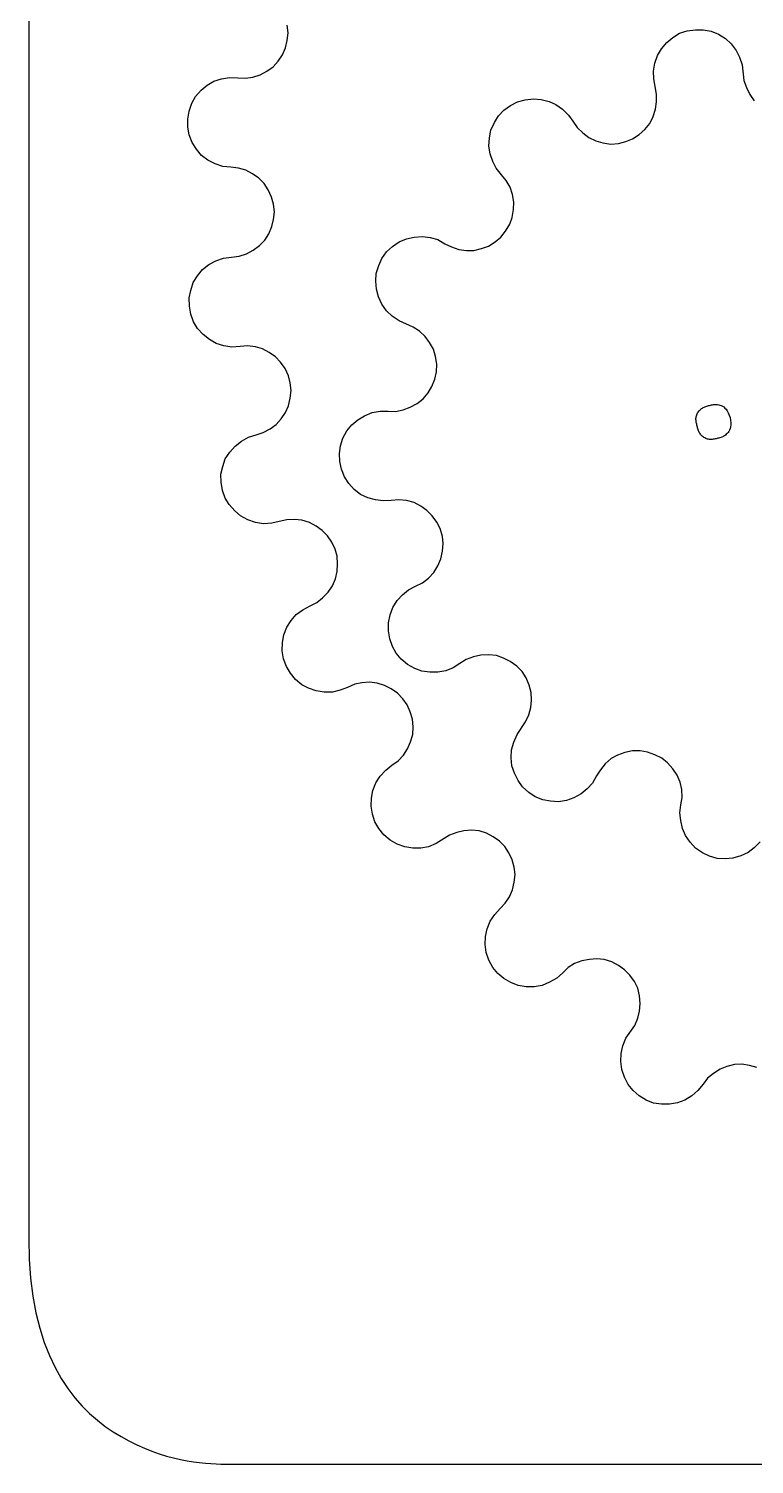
# Model space of a CAD drawing. Extents: x -11 to 213, y 11 to 234.
# Drawn here: x -10.6 to 53.7, y 10.6 to 137.7 of the extents above; entities that cross this region are included whole.
import ezdxf

# ---------------------------------------------------------------- set-up
doc = ezdxf.new("R2010")
doc.units = 0
doc.layers.get('0').update_dxf_attribs({"linetype": 'CONTINUOUS'})

msp = doc.modelspace()

# ---------------------------------------------------------------- linework, layer by layer
at = {"color": 7, "linetype": 'CONTINUOUS'}
for p, q in [((12.43, 137.36), (12.34, 138.03)), ((12.36, 136.68), (12.43, 137.36)), ((46.52, 136.94), (47.12, 137.32)), ((47.12, 137.32), (47.8, 137.55)), ((47.8, 137.55), (48.52, 137.64)), ((48.52, 137.64), (49.22, 137.63)), ((49.22, 137.63), (49.92, 137.5)), ((49.92, 137.5), (50.58, 137.23)), ((11.93, 135.4), (12.2, 136.04)), ((12.2, 136.04), (12.36, 136.68)), ((45.52, 135.96), (45.99, 136.5)), ((45.99, 136.5), (46.52, 136.94)), ((50.58, 137.23), (51.18, 136.86)), ((51.18, 136.86), (51.69, 136.39)), ((51.69, 136.39), (52.14, 135.81)), ((11.1, 134.36), (11.54, 134.84)), ((11.54, 134.84), (11.93, 135.4)), ((44.94, 134.67), (45.16, 135.35)), ((45.16, 135.35), (45.52, 135.96)), ((52.14, 135.81), (52.44, 135.2)), ((52.44, 135.2), (52.67, 134.52)), ((9.32, 133.43), (9.96, 133.64)), ((9.96, 133.64), (10.55, 133.96)), ((10.55, 133.96), (11.1, 134.36)), ((44.8, 133.97), (44.94, 134.67)), ((44.84, 133.28), (44.8, 133.97)), ((52.67, 134.52), (52.82, 133.15)), ((4.24, 131.72), (4.72, 132.28)), ((4.72, 132.28), (5.27, 132.72)), ((5.27, 132.72), (5.86, 133.08)), ((5.86, 133.08), (6.54, 133.29)), ((6.54, 133.29), (7.25, 133.41)), ((7.25, 133.41), (7.97, 133.38)), ((7.97, 133.38), (8.65, 133.35)), ((8.65, 133.35), (9.32, 133.43)), ((44.95, 132.6), (44.84, 133.28)), ((45.09, 131.94), (44.95, 132.6)), ((52.82, 133.15), (53.04, 132.51)), ((53.04, 132.51), (53.34, 131.9)), ((3.66, 130.44), (3.89, 131.12)), ((3.89, 131.12), (4.24, 131.72)), ((32.14, 130.94), (32.76, 131.24)), ((32.76, 131.24), (33.45, 131.44)), ((33.45, 131.44), (34.17, 131.52)), ((34.17, 131.52), (34.85, 131.46)), ((34.85, 131.46), (35.56, 131.29)), ((35.56, 131.29), (36.17, 131.01)), ((36.17, 131.01), (36.75, 130.6)), ((44.98, 130.59), (45.09, 131.24)), ((45.09, 131.24), (45.09, 131.94)), ((53.34, 131.9), (53.74, 131.35)), ((3.54, 129.72), (3.66, 130.44)), ((3.55, 129), (3.54, 129.72)), ((30.71, 129.42), (31.08, 130.02)), ((31.08, 130.02), (31.56, 130.52)), ((31.56, 130.52), (32.14, 130.94)), ((36.75, 130.6), (37.27, 130.08)), ((37.27, 130.08), (37.67, 129.54)), ((44.47, 129.33), (44.79, 129.96)), ((44.79, 129.96), (44.98, 130.59)), ((3.68, 128.33), (3.55, 129)), ((30.28, 128.05), (30.41, 128.75)), ((30.41, 128.75), (30.71, 129.42)), ((37.67, 129.54), (38.04, 128.98)), ((38.04, 128.98), (38.54, 128.5)), ((38.54, 128.5), (39.08, 128.08)), ((43.55, 128.36), (44.05, 128.79)), ((44.05, 128.79), (44.47, 129.33)), ((3.92, 127.65), (3.68, 128.33)), ((4.32, 127.06), (3.92, 127.65)), ((30.23, 127.33), (30.28, 128.05)), ((30.34, 126.66), (30.23, 127.33)), ((39.08, 128.08), (39.7, 127.8)), ((39.7, 127.8), (40.33, 127.61)), ((40.33, 127.61), (41.02, 127.51)), ((41.02, 127.51), (41.71, 127.55)), ((41.71, 127.55), (42.36, 127.73)), ((42.36, 127.73), (42.95, 127.98)), ((42.95, 127.98), (43.55, 128.36)), ((4.77, 126.51), (4.32, 127.06)), ((5.33, 126.08), (4.77, 126.51)), ((5.97, 125.76), (5.33, 126.08)), ((30.58, 125.98), (30.34, 126.66)), ((30.88, 125.37), (30.58, 125.98)), ((6.64, 125.53), (5.97, 125.76)), ((7.36, 125.46), (6.64, 125.53)), ((8.04, 125.38), (7.36, 125.46)), ((8.68, 125.19), (8.04, 125.38)), ((9.28, 124.88), (8.68, 125.19)), ((9.84, 124.48), (9.28, 124.88)), ((31.33, 124.79), (30.88, 125.37)), ((31.76, 124.29), (31.33, 124.79)), ((10.32, 124.01), (9.84, 124.48)), ((10.68, 123.46), (10.32, 124.01)), ((10.97, 122.82), (10.68, 123.46)), ((32.1, 123.69), (31.76, 124.29)), ((32.32, 123.05), (32.1, 123.69)), ((11.13, 122.19), (10.97, 122.82)), ((11.22, 121.51), (11.13, 122.19)), ((32.43, 122.38), (32.32, 123.05)), ((32.41, 121.71), (32.43, 122.38)), ((10.99, 120.2), (11.14, 120.84)), ((11.14, 120.84), (11.22, 121.51)), ((32.08, 120.42), (32.28, 121.01)), ((32.28, 121.01), (32.41, 121.71)), ((10.36, 119), (10.72, 119.56)), ((10.72, 119.56), (10.99, 120.2)), ((31.29, 119.28), (31.71, 119.81)), ((31.71, 119.81), (32.08, 120.42)), ((9.34, 118.11), (9.89, 118.52)), ((9.89, 118.52), (10.36, 119)), ((21.15, 117.96), (21.68, 118.44)), ((21.68, 118.44), (22.26, 118.86)), ((22.26, 118.86), (22.93, 119.13)), ((22.93, 119.13), (23.59, 119.28)), ((23.59, 119.28), (24.33, 119.32)), ((24.33, 119.32), (25.01, 119.23)), ((25.01, 119.23), (25.69, 119.05)), ((25.69, 119.05), (26.33, 118.69)), ((26.33, 118.69), (26.9, 118.4)), ((26.9, 118.4), (27.55, 118.17)), ((28.89, 118.1), (29.56, 118.25)), ((29.56, 118.25), (30.19, 118.47)), ((30.19, 118.47), (30.79, 118.85)), ((30.79, 118.85), (31.29, 119.28)), ((5.41, 116.85), (6.04, 117.17)), ((6.04, 117.17), (6.72, 117.41)), ((6.72, 117.41), (7.43, 117.5)), ((7.43, 117.5), (8.11, 117.59)), ((8.11, 117.59), (8.74, 117.79)), ((8.74, 117.79), (9.34, 118.11)), ((20.46, 116.77), (20.74, 117.39)), ((20.74, 117.39), (21.15, 117.96)), ((27.55, 118.17), (28.24, 118.08)), ((28.24, 118.08), (28.89, 118.1)), ((4.03, 115.24), (4.42, 115.84)), ((4.42, 115.84), (4.85, 116.4)), ((4.85, 116.4), (5.41, 116.85)), ((20.2, 115.37), (20.25, 116.05)), ((20.25, 116.05), (20.46, 116.77)), ((3.68, 113.89), (3.8, 114.56)), ((3.8, 114.56), (4.03, 115.24)), ((20.28, 114.65), (20.2, 115.37)), ((20.43, 113.99), (20.28, 114.65)), ((3.69, 113.17), (3.68, 113.89)), ((3.81, 112.46), (3.69, 113.17)), ((20.74, 113.33), (20.43, 113.99)), ((21.15, 112.75), (20.74, 113.33)), ((4.06, 111.78), (3.81, 112.46)), ((21.66, 112.27), (21.15, 112.75)), ((22.27, 111.87), (21.66, 112.27)), ((4.42, 111.19), (4.06, 111.78)), ((4.9, 110.64), (4.42, 111.19)), ((5.47, 110.2), (4.9, 110.64)), ((23.51, 111.31), (22.27, 111.87)), ((24.07, 110.93), (23.51, 111.31)), ((24.58, 110.46), (24.07, 110.93)), ((6.07, 109.85), (5.47, 110.2)), ((6.74, 109.66), (6.07, 109.85)), ((7.46, 109.54), (6.74, 109.66)), ((8.18, 109.59), (7.46, 109.54)), ((8.85, 109.64), (8.18, 109.59)), ((9.53, 109.56), (8.85, 109.64)), ((10.17, 109.37), (9.53, 109.56)), ((10.77, 109.06), (10.17, 109.37)), ((24.97, 109.95), (24.58, 110.46)), ((25.31, 109.34), (24.97, 109.95)), ((25.49, 108.69), (25.31, 109.34)), ((11.33, 108.66), (10.77, 109.06)), ((11.77, 108.19), (11.33, 108.66)), ((12.17, 107.64), (11.77, 108.19)), ((25.6, 108.02), (25.49, 108.69)), ((12.46, 107), (12.17, 107.64)), ((12.62, 106.37), (12.46, 107)), ((25.44, 106.69), (25.59, 107.35)), ((25.59, 107.35), (25.6, 108.02)), ((12.71, 105.69), (12.62, 106.37)), ((12.63, 105.01), (12.71, 105.69)), ((24.84, 105.48), (25.18, 106.04)), ((25.18, 106.04), (25.44, 106.69)), ((12.21, 103.74), (12.48, 104.34)), ((12.48, 104.34), (12.63, 105.01)), ((23.26, 104.21), (23.86, 104.54)), ((23.86, 104.54), (24.41, 104.95)), ((24.41, 104.95), (24.84, 105.48)), ((11.38, 102.69), (11.81, 103.18)), ((11.81, 103.18), (12.21, 103.74)), ((18.08, 102.65), (18.61, 103.09)), ((18.61, 103.09), (19.21, 103.46)), ((19.21, 103.46), (19.87, 103.74)), ((19.87, 103.74), (20.58, 103.86)), ((20.58, 103.86), (21.29, 103.85)), ((21.29, 103.85), (21.96, 103.84)), ((21.96, 103.84), (22.62, 103.98)), ((22.62, 103.98), (23.26, 104.21)), ((8.92, 101.56), (9.6, 101.76)), ((9.6, 101.76), (10.23, 101.97)), ((10.23, 101.97), (10.83, 102.29)), ((10.83, 102.29), (11.38, 102.69)), ((17.29, 101.47), (17.65, 102.11)), ((17.65, 102.11), (18.08, 102.65)), ((7.26, 100.23), (7.74, 100.75)), ((7.74, 100.75), (8.29, 101.2)), ((8.29, 101.2), (8.92, 101.56)), ((16.98, 100.1), (17.07, 100.79)), ((17.07, 100.79), (17.29, 101.47)), ((6.64, 98.95), (6.87, 99.63)), ((6.87, 99.63), (7.26, 100.23)), ((17.01, 99.41), (16.98, 100.1)), ((17.17, 98.71), (17.01, 99.41)), ((6.48, 98.28), (6.64, 98.95)), ((6.49, 97.56), (6.48, 98.28)), ((17.44, 98.04), (17.17, 98.71)), ((17.82, 97.44), (17.44, 98.04)), ((6.62, 96.84), (6.49, 97.56)), ((6.86, 96.17), (6.62, 96.84)), ((18.3, 96.92), (17.82, 97.44)), ((18.84, 96.49), (18.3, 96.92)), ((7.22, 95.58), (6.86, 96.17)), ((7.71, 95.02), (7.22, 95.58)), ((19.5, 96.19), (18.84, 96.49)), ((20.18, 96), (19.5, 96.19)), ((20.86, 95.91), (20.18, 96)), ((21.56, 95.94), (20.86, 95.91)), ((22.24, 96.01), (21.56, 95.94)), ((22.92, 95.96), (22.24, 96.01)), ((23.59, 95.78), (22.92, 95.96)), ((24.18, 95.45), (23.59, 95.78)), ((24.74, 95.07), (24.18, 95.45)), ((8.23, 94.59), (7.71, 95.02)), ((8.87, 94.24), (8.23, 94.59)), ((9.55, 94.01), (8.87, 94.24)), ((11.65, 94.1), (10.98, 93.94)), ((12.33, 94.23), (11.65, 94.1)), ((13, 94.27), (12.33, 94.23)), ((13.64, 94.2), (13, 94.27)), ((14.32, 94.01), (13.64, 94.2)), ((25.21, 94.59), (24.74, 95.07)), ((25.62, 94.04), (25.21, 94.59)), ((10.26, 93.89), (9.55, 94.01)), ((10.98, 93.94), (10.26, 93.89)), ((14.92, 93.69), (14.32, 94.01)), ((15.44, 93.3), (14.92, 93.69)), ((15.92, 92.83), (15.44, 93.3)), ((16.32, 92.27), (15.92, 92.83)), ((25.91, 93.46), (25.62, 94.04)), ((26.1, 92.77), (25.91, 93.46)), ((16.61, 91.64), (16.32, 92.27)), ((16.77, 91.01), (16.61, 91.64)), ((26.16, 92.13), (26.1, 92.77)), ((26.11, 91.45), (26.16, 92.13)), ((16.82, 90.33), (16.77, 91.01)), ((16.78, 89.65), (16.82, 90.33)), ((25.69, 90.17), (25.97, 90.79)), ((25.97, 90.79), (26.11, 91.45)), ((16.36, 88.38), (16.63, 89.01)), ((16.63, 89.01), (16.78, 89.65)), ((24.34, 88.67), (24.88, 89.07)), ((24.88, 89.07), (25.36, 89.58)), ((25.36, 89.58), (25.69, 90.17)), ((15.49, 87.33), (15.97, 87.82)), ((15.97, 87.82), (16.36, 88.38)), ((22.58, 87.59), (23.11, 88.03)), ((23.11, 88.03), (23.72, 88.37)), ((23.72, 88.37), (24.34, 88.67)), ((13.75, 86.28), (14.38, 86.61)), ((14.38, 86.61), (14.98, 86.93)), ((14.98, 86.93), (15.49, 87.33)), ((21.47, 85.82), (21.7, 86.47)), ((21.7, 86.47), (22.1, 87.08)), ((22.1, 87.08), (22.58, 87.59)), ((12.33, 84.72), (12.69, 85.32)), ((12.69, 85.32), (13.16, 85.84)), ((13.16, 85.84), (13.75, 86.28)), ((21.33, 85.12), (21.47, 85.82)), ((11.95, 83.36), (12.06, 84.04)), ((12.06, 84.04), (12.33, 84.72)), ((21.33, 84.42), (21.33, 85.12)), ((21.45, 83.71), (21.33, 84.42)), ((11.91, 82.65), (11.95, 83.36)), ((12.04, 81.93), (11.91, 82.65)), ((21.68, 83.03), (21.45, 83.71)), ((22.02, 82.42), (21.68, 83.03)), ((12.28, 81.26), (12.04, 81.93)), ((22.46, 81.89), (22.02, 82.42)), ((23.01, 81.42), (22.46, 81.89)), ((23.65, 81.07), (23.01, 81.42)), ((27.66, 81.51), (27.06, 81.13)), ((28.22, 81.87), (27.66, 81.51)), ((28.86, 82.1), (28.22, 81.87)), ((29.52, 82.25), (28.86, 82.1)), ((30.21, 82.28), (29.52, 82.25)), ((30.89, 82.22), (30.21, 82.28)), ((31.53, 81.99), (30.89, 82.22)), ((32.11, 81.7), (31.53, 81.99)), ((32.69, 81.29), (32.11, 81.7)), ((12.65, 80.66), (12.28, 81.26)), ((13.09, 80.11), (12.65, 80.66)), ((13.65, 79.64), (13.09, 80.11)), ((24.29, 80.84), (23.65, 81.07)), ((24.98, 80.74), (24.29, 80.84)), ((25.69, 80.74), (24.98, 80.74)), ((26.4, 80.86), (25.69, 80.74)), ((27.06, 81.13), (26.4, 80.86)), ((33.16, 80.8), (32.69, 81.29)), ((33.52, 80.24), (33.16, 80.8)), ((33.78, 79.61), (33.52, 80.24)), ((14.25, 79.33), (13.65, 79.64)), ((14.93, 79.09), (14.25, 79.33)), ((15.64, 78.98), (14.93, 79.09)), ((16.36, 78.99), (15.64, 78.98)), ((17.04, 79.15), (16.36, 78.99)), ((17.71, 79.4), (17.04, 79.15)), ((18.34, 79.68), (17.71, 79.4)), ((18.98, 79.8), (18.34, 79.68)), ((19.66, 79.85), (18.98, 79.8)), ((20.33, 79.78), (19.66, 79.85)), ((20.97, 79.58), (20.33, 79.78)), ((21.57, 79.27), (20.97, 79.58)), ((22.13, 78.88), (21.57, 79.27)), ((22.61, 78.4), (22.13, 78.88)), ((33.97, 78.96), (33.78, 79.61)), ((34, 78.27), (33.97, 78.96)), ((22.97, 77.85), (22.61, 78.4)), ((23.26, 77.22), (22.97, 77.85)), ((33.76, 76.96), (33.94, 77.63)), ((33.94, 77.63), (34, 78.27)), ((23.46, 76.58), (23.26, 77.22)), ((23.51, 75.91), (23.46, 76.58)), ((32.72, 75.22), (33.48, 76.34)), ((33.48, 76.34), (33.76, 76.96)), ((23.28, 74.59), (23.48, 75.23)), ((23.48, 75.23), (23.51, 75.91)), ((32.42, 74.55), (32.72, 75.22)), ((22.66, 73.39), (23.01, 73.95)), ((23.01, 73.95), (23.28, 74.59)), ((32.19, 73.16), (32.24, 73.88)), ((32.24, 73.88), (32.42, 74.55)), ((42.94, 73.78), (42.27, 73.64)), ((43.64, 73.78), (42.94, 73.78)), ((44.29, 73.67), (43.64, 73.78)), ((21.08, 72.06), (21.63, 72.51)), ((21.63, 72.51), (22.18, 72.91)), ((22.18, 72.91), (22.66, 73.39)), ((32.27, 72.44), (32.19, 73.16)), ((40.53, 72.64), (40.1, 72.11)), ((41.07, 73.09), (40.53, 72.64)), ((41.63, 73.41), (41.07, 73.09)), ((42.27, 73.64), (41.63, 73.41)), ((44.94, 73.44), (44.29, 73.67)), ((45.56, 73.13), (44.94, 73.44)), ((46.05, 72.73), (45.56, 73.13)), ((46.53, 72.2), (46.05, 72.73)), ((20.21, 70.94), (20.6, 71.54)), ((20.6, 71.54), (21.08, 72.06)), ((32.5, 71.8), (32.27, 72.44)), ((32.81, 71.14), (32.5, 71.8)), ((39.76, 71.56), (39.41, 70.92)), ((40.1, 72.11), (39.76, 71.56)), ((46.9, 71.64), (46.53, 72.2)), ((47.16, 71.02), (46.9, 71.64)), ((19.82, 69.59), (19.94, 70.26)), ((19.94, 70.26), (20.21, 70.94)), ((33.21, 70.6), (32.81, 71.14)), ((33.77, 70.09), (33.21, 70.6)), ((34.33, 69.72), (33.77, 70.09)), ((38.4, 69.97), (37.75, 69.62)), ((38.93, 70.41), (38.4, 69.97)), ((39.41, 70.92), (38.93, 70.41)), ((47.31, 70.35), (47.16, 71.02)), ((47.34, 69.66), (47.31, 70.35)), ((19.79, 68.87), (19.82, 69.59)), ((19.92, 68.16), (19.79, 68.87)), ((34.99, 69.45), (34.33, 69.72)), ((35.69, 69.32), (34.99, 69.45)), ((36.4, 69.27), (35.69, 69.32)), ((37.11, 69.39), (36.4, 69.27)), ((37.75, 69.62), (37.11, 69.39)), ((47.15, 68.28), (47.23, 69.01)), ((47.23, 69.01), (47.34, 69.66)), ((20.12, 67.48), (19.92, 68.16)), ((20.48, 66.89), (20.12, 67.48)), ((47.22, 67.6), (47.15, 68.28)), ((47.38, 66.9), (47.22, 67.6)), ((20.93, 66.33), (20.48, 66.89)), ((21.49, 65.86), (20.93, 66.33)), ((26.74, 66.31), (25.55, 65.58)), ((27.37, 66.55), (26.74, 66.31)), ((28.01, 66.71), (27.37, 66.55)), ((28.68, 66.76), (28.01, 66.71)), ((29.36, 66.69), (28.68, 66.76)), ((30, 66.49), (29.36, 66.69)), ((30.6, 66.18), (30, 66.49)), ((31.16, 65.79), (30.6, 66.18)), ((47.64, 66.27), (47.38, 66.9)), ((48.06, 65.69), (47.64, 66.27)), ((22.09, 65.51), (21.49, 65.86)), ((22.77, 65.28), (22.09, 65.51)), ((23.48, 65.16), (22.77, 65.28)), ((24.2, 65.17), (23.48, 65.16)), ((24.87, 65.29), (24.2, 65.17)), ((25.55, 65.58), (24.87, 65.29)), ((31.64, 65.31), (31.16, 65.79)), ((32, 64.76), (31.64, 65.31)), ((48.54, 65.16), (48.06, 65.69)), ((49.15, 64.76), (48.54, 65.16)), ((53.74, 65.2), (53.19, 64.79)), ((54.25, 65.72), (53.74, 65.2)), ((32.29, 64.13), (32, 64.76)), ((32.45, 63.49), (32.29, 64.13)), ((49.78, 64.44), (49.15, 64.76)), ((50.45, 64.26), (49.78, 64.44)), ((51.17, 64.22), (50.45, 64.26)), ((51.85, 64.29), (51.17, 64.22)), ((52.54, 64.48), (51.85, 64.29)), ((53.19, 64.79), (52.54, 64.48)), ((32.54, 62.82), (32.45, 63.49)), ((32.46, 62.14), (32.54, 62.82)), ((32.04, 60.86), (32.31, 61.46)), ((32.31, 61.46), (32.46, 62.14)), ((30.74, 59.3), (31.21, 59.82)), ((31.21, 59.82), (31.68, 60.3)), ((31.68, 60.3), (32.04, 60.86)), ((30.07, 58.02), (30.34, 58.7)), ((30.34, 58.7), (30.74, 59.3)), ((29.88, 56.63), (29.92, 57.34)), ((29.92, 57.34), (30.07, 58.02)), ((29.97, 55.91), (29.88, 56.63)), ((30.21, 55.24), (29.97, 55.91)), ((30.58, 54.6), (30.21, 55.24)), ((37.82, 54.94), (37.26, 54.58)), ((38.45, 55.19), (37.82, 54.94)), ((39.13, 55.31), (38.45, 55.19)), ((39.8, 55.36), (39.13, 55.31)), ((40.44, 55.29), (39.8, 55.36)), ((41.12, 55.09), (40.44, 55.29)), ((41.72, 54.78), (41.12, 55.09)), ((42.24, 54.39), (41.72, 54.78)), ((31.02, 54.05), (30.58, 54.6)), ((31.54, 53.62), (31.02, 54.05)), ((32.18, 53.26), (31.54, 53.62)), ((36.24, 53.66), (35.6, 53.29)), ((36.75, 54.1), (36.24, 53.66)), ((37.26, 54.58), (36.75, 54.1)), ((42.72, 53.91), (42.24, 54.39)), ((43.12, 53.36), (42.72, 53.91)), ((32.82, 52.99), (32.18, 53.26)), ((33.54, 52.88), (32.82, 52.99)), ((34.25, 52.88), (33.54, 52.88)), ((34.93, 53.01), (34.25, 52.88)), ((35.6, 53.29), (34.93, 53.01)), ((43.41, 52.77), (43.12, 53.36)), ((43.57, 52.09), (43.41, 52.77)), ((43.62, 51.41), (43.57, 52.09)), ((43.58, 50.74), (43.62, 51.41)), ((43.16, 49.46), (43.43, 50.1)), ((43.43, 50.1), (43.58, 50.74)), ((42.1, 47.66), (42.37, 48.34)), ((42.37, 48.34), (43.16, 49.46)), ((41.94, 46.98), (42.1, 47.66)), ((41.91, 46.27), (41.94, 46.98)), ((42, 45.55), (41.91, 46.27)), ((51.3, 45.83), (50.71, 45.59)), ((51.98, 46), (51.3, 45.83)), ((52.65, 46.04), (51.98, 46)), ((53.33, 45.93), (52.65, 46.04)), ((53.97, 45.74), (53.33, 45.93)), ((42.24, 44.88), (42, 45.55)), ((42.56, 44.24), (42.24, 44.88)), ((49.6, 44.78), (49.21, 44.26)), ((50.12, 45.22), (49.6, 44.78)), ((50.71, 45.59), (50.12, 45.22)), ((43.01, 43.69), (42.56, 44.24)), ((43.53, 43.22), (43.01, 43.69)), ((48.74, 43.7), (48.22, 43.22)), ((49.21, 44.26), (48.74, 43.7)), ((44.17, 42.86), (43.53, 43.22)), ((44.81, 42.59), (44.17, 42.86)), ((45.52, 42.48), (44.81, 42.59)), ((46.24, 42.48), (45.52, 42.48)), ((46.95, 42.61), (46.24, 42.48)), ((47.59, 42.86), (46.95, 42.61)), ((48.22, 43.22), (47.59, 42.86))]:
    msp.add_line(p, q, dxfattribs=at)
msp.add_lwpolyline([(51.59, 103.29), (51.64, 103.05), (51.66, 102.83), (51.66, 102.64), (51.64, 102.47), (51.61, 102.32), (51.55, 102.19), (51.49, 102.07), (51.42, 101.97), (51.34, 101.88), (51.26, 101.81), (51.18, 101.74), (51.1, 101.68), (51.02, 101.64), (50.94, 101.6), (50.86, 101.56), (50.77, 101.53), (50.69, 101.51), (50.61, 101.48), (50.52, 101.46), (50.44, 101.44), (50.36, 101.42), (50.27, 101.4), (50.19, 101.38), (50.11, 101.37), (50.02, 101.36), (49.94, 101.35), (49.85, 101.35), (49.77, 101.36), (49.69, 101.37), (49.6, 101.39), (49.52, 101.41), (49.44, 101.45), (49.36, 101.49), (49.28, 101.53), (49.2, 101.58), (49.13, 101.64), (49.07, 101.7), (49.01, 101.76), (48.96, 101.83), (48.91, 101.9), (48.87, 101.97), (48.83, 102.05), (48.8, 102.13), (48.77, 102.21), (48.75, 102.29), (48.72, 102.37), (48.7, 102.45), (48.68, 102.54), (48.66, 102.62), (48.64, 102.7), (48.62, 102.79), (48.6, 102.87), (48.59, 102.95), (48.58, 103.04), (48.57, 103.12), (48.57, 103.21), (48.58, 103.29), (48.6, 103.37), (48.62, 103.46), (48.64, 103.54), (48.68, 103.62), (48.72, 103.7), (48.76, 103.78), (48.82, 103.85), (48.87, 103.92), (48.93, 103.99), (49, 104.04), (49.06, 104.09), (49.14, 104.14), (49.21, 104.18), (49.29, 104.22), (49.36, 104.25), (49.44, 104.27), (49.53, 104.3), (49.61, 104.32), (49.69, 104.35), (49.78, 104.37), (49.86, 104.39), (49.94, 104.41), (50.03, 104.43), (50.12, 104.44), (50.2, 104.45), (50.3, 104.45), (50.39, 104.45), (50.49, 104.44), (50.59, 104.42), (50.7, 104.4), (50.8, 104.36), (50.92, 104.3), (51.03, 104.23), (51.14, 104.14), (51.24, 104.03), (51.34, 103.89), (51.43, 103.72), (51.51, 103.52)], close=True, dxfattribs=at)
msp.add_lwpolyline([(-10.55, 30.6), (-10.51, 28.77), (-10.38, 27.07), (-10.18, 25.49), (-9.91, 24.02), (-9.57, 22.65), (-9.17, 21.4), (-8.72, 20.24), (-8.22, 19.17), (-7.67, 18.2), (-7.09, 17.31), (-6.47, 16.5), (-5.82, 15.76), (-5.15, 15.1), (-4.47, 14.5), (-3.77, 13.96), (-3.07, 13.48), (-2.37, 13.05), (-1.67, 12.67), (-0.98, 12.32), (-0.3, 12.02), (0.37, 11.76), (1.02, 11.53), (1.66, 11.33), (2.29, 11.16), (2.89, 11.02), (3.48, 10.91), (4.04, 10.82), (4.58, 10.75), (5.1, 10.69), (5.59, 10.66), (6.05, 10.63), (6.48, 10.61), (6.88, 10.61), (7.25, 10.6), (7.59, 10.6), (7.89, 10.6), (8.19, 10.6), (8.53, 10.6), (8.94, 10.6), (9.45, 10.6)], dxfattribs=at)
for points in [[(-10.55, 139.37, 0), (-10.55, 129.72, 0), (-10.55, 119.84, 0), (-10.55, 109.85, 0), (-10.55, 99.89, 0), (-10.55, 90.09, 0), (-10.55, 80.6, 0), (-10.55, 71.53, 0), (-10.55, 63.03, 0), (-10.55, 55.23, 0), (-10.55, 48.26, 0), (-10.55, 42.26, 0), (-10.55, 37.36, 0), (-10.55, 33.7, 0), (-10.55, 31.4, 0), (-10.55, 30.6, 0)], [(9.45, 10.6, 0), (10.15, 10.6, 0), (11.06, 10.6, 0), (12.23, 10.6, 0), (13.68, 10.6, 0), (15.47, 10.6, 0), (17.65, 10.6, 0), (20.25, 10.6, 0), (23.32, 10.6, 0), (26.91, 10.6, 0), (31.05, 10.6, 0), (35.8, 10.6, 0), (41.19, 10.6, 0), (47.23, 10.6, 0), (53.85, 10.6, 0), (60.98, 10.6, 0), (68.51, 10.6, 0), (76.38, 10.6, 0), (84.5, 10.6, 0), (92.78, 10.6, 0), (101.14, 10.6, 0), (109.51, 10.6, 0), (117.79, 10.6, 0), (125.91, 10.6, 0)]]:
    msp.add_polyline3d(points, dxfattribs=at)

doc.saveas('drawing.dxf')
